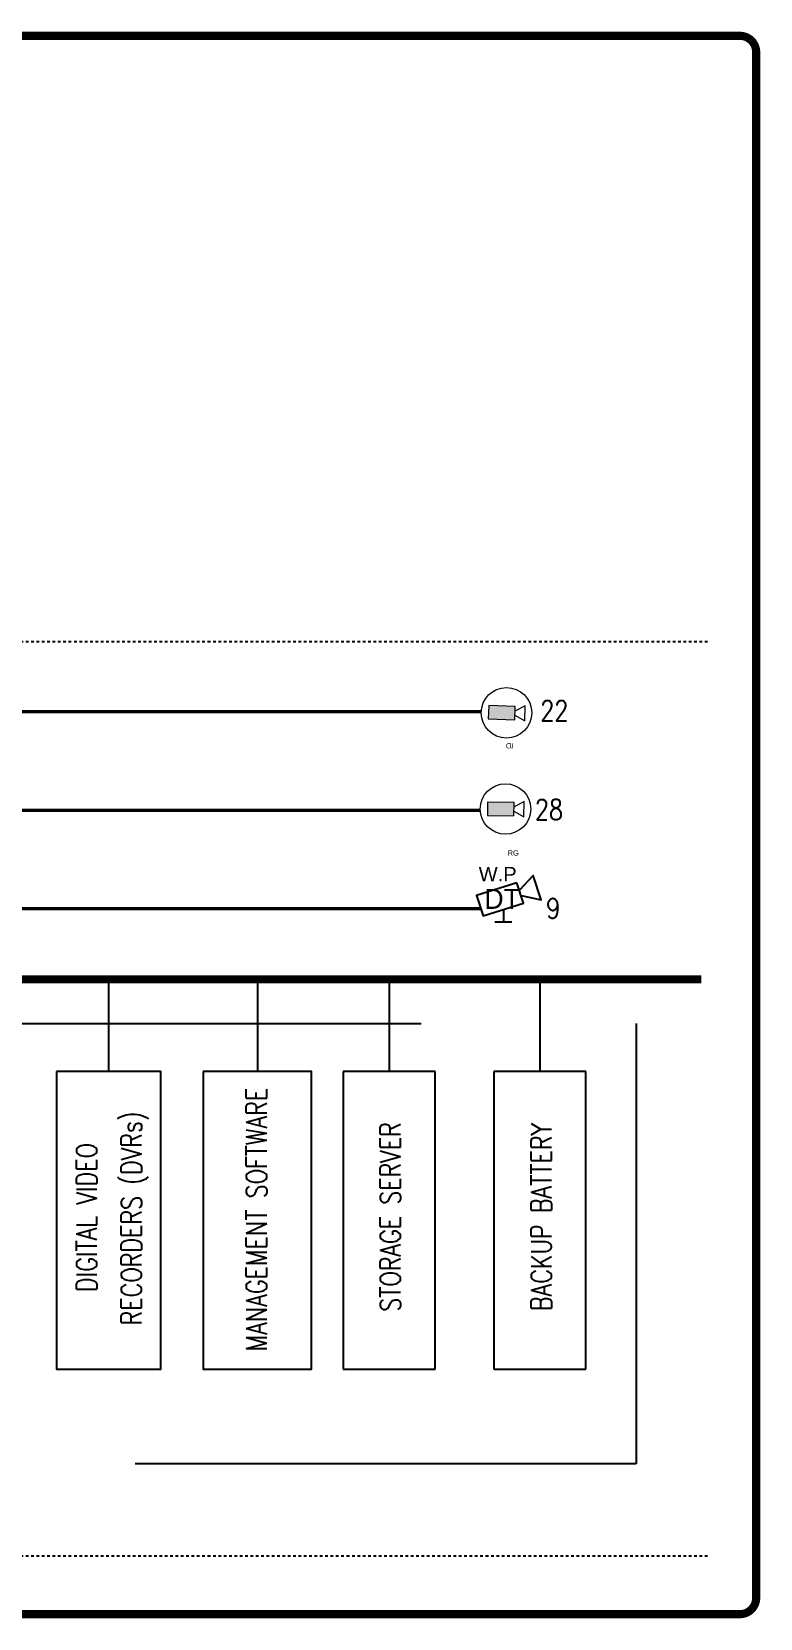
# Model space of a CAD drawing. Extents: x -15 to 263, y 300 to 484.
# Drawn here: x 235.9 to 263.2, y 306.8 to 366.2 of the extents above; entities that cross this region are included whole.
import ezdxf
from ezdxf.enums import TextEntityAlignment as Align

# ---------------------------------------------------------------- set-up
doc = ezdxf.new("R2010")
doc.units = 0
doc.header["$LTSCALE"] = 0.15
for name, pattern in [('DASHDOT', [1, 0.5, -0.25, 0, -0.25]), ('ELUNF', [0.4, 0.3, -0.1]), ('HIDDEN', [0.375, 0.25, -0.125])]:
    doc.linetypes.add(name, pattern=pattern)
for name, color, linetype in [('CCTV', 4, 'Continuous'), ('E-ANNO-TEXT', 2, 'Continuous'), ('E-DIAG-BUSW', 2, 'Continuous'), ('E-WIRE-N', 31, 'DASHDOT'), ('E_POWR_ZONE', 22, 'Continuous'), ('ELG2U', 1, 'ELUNF'), ('LEVEL', 8, 'HIDDEN')]:
    doc.layers.add(name, color=color, linetype=linetype)
for name, color, linetype, lineweight in [('E-LT-CKT-NM', 7, 'Continuous', 30), ('T-ANNO-TEXT', 3, 'Continuous', 35), ('T-CCTV', 7, 'Continuous', 0)]:
    doc.layers.add(name, color=color, linetype=linetype, lineweight=lineweight)
doc.styles.add('Arial_3', font='arial.ttf', dxfattribs={"height": 2.345885})
doc.styles.add('ELEC', font='romans.shx')
doc.styles.add('ROMANS', font='ROMANS.shx', dxfattribs={"width": 0.8})
doc.styles.add('SDC-TEXT-ARB', font='sdc-arb.shx')

# ---------------------------------------------------------------- blocks, each defined once
blk = doc.blocks.new('LEGEND_dwg_CCTV DOME-1155345-TELECOMMUNICATION LEGEND_ GENERAL NOTES _SYMBOLS _ ABBREVIATIONS')
at = {"layer": 'T-CCTV'}
blk.add_hatch(color=256, dxfattribs=at).paths.add_polyline_path([(255, -95), (-120, -95), (-120, 95), (255, 95)], flags=0)
at = {"layer": 'T-CCTV', "flags": 128}
for points in [[(-120, 28), (-262, 108), (-262, -108), (-120, -28)], [(255, -95), (255, 95), (-120, 95), (-120, -95), (255, -95)]]:
    blk.add_lwpolyline(points, dxfattribs=at)
at = {"layer": 'T-CCTV'}
blk.add_circle((0, 0), 358, dxfattribs=at)
blk = doc.blocks.new('ID CAMERA')
at = {"layer": 'CCTV', "color": 6, "xscale": 1.150579243575653, "yscale": 1.150579243575653, "zscale": 1.150579243575653}
blk.add_blockref('LEGEND_dwg_CCTV DOME-1155345-TELECOMMUNICATION LEGEND_ GENERAL NOTES _SYMBOLS _ ABBREVIATIONS', (-412, 0), dxfattribs=at)
at = {"layer": 'E-LT-CKT-NM', "color": 1, "style": 'SDC-TEXT-ARB'}
blk.add_attdef('ID', (-539, 492), '', height=326, dxfattribs=at)
blk = doc.blocks.new('RG CAMERA')
at = {"layer": 'CCTV', "xscale": 1.150579243575653, "yscale": 1.150579243575653, "zscale": 1.150579243575653}
blk.add_blockref('LEGEND_dwg_CCTV DOME-1155345-TELECOMMUNICATION LEGEND_ GENERAL NOTES _SYMBOLS _ ABBREVIATIONS', (101765, 50919), dxfattribs=at)
at = {"layer": 'E-LT-CKT-NM', "style": 'SDC-TEXT-ARB'}
blk.add_attdef('RG', (101447, 51364), '', height=326, dxfattribs=at)
blk = doc.blocks.new('f15')
at = {"layer": 'CCTV'}
for p, q in [((94306, 47899), (94306, 47691)), ((94444, 47691), (94167, 47691))]:
    blk.add_line(p, q, dxfattribs=at)
at = {"layer": 'CCTV', "flags": 128}
blk.add_lwpolyline([(94595, 48127), (94921, 48059), (94794, 48457), (94567, 48213)], dxfattribs=at)
blk.add_lwpolyline([(94528, 48337), (93870, 48127), (93977, 47794), (94634, 48004)], close=True, dxfattribs=at)
at = {"layer": 'CCTV', "color": 7, "lineweight": 15, "insert": (93904, 48594), "char_height": 234.6, "width": 600.71, "attachment_point": 1, "line_spacing_factor": 0.941778, "style": 'Arial_3'}
blk.add_mtext('W.P', dxfattribs=at)
at = {"layer": 'E-LT-CKT-NM', "style": 'SDC-TEXT-ARB'}
blk.add_attdef('DT', (93995, 47910), '', height=326, dxfattribs=at)

msp = doc.modelspace()

# ---------------------------------------------------------------- linework, layer by layer
at = {"layer": 'E-DIAG-BUSW', "color": 1, "linetype": 'HIDDEN', "ltscale": 1000}
for points, const_width in [([(252.733, 340.74), (227.247, 340.74), (227.247, 330.725)], 0.122), ([(252.733, 337.055), (227.997, 337.055), (227.997, 330.725)], 0.122), ([(252.733, 333.369), (228.747, 333.369), (228.747, 330.725)], 0.122), ([(199.743, 330.725), (260.995, 330.725)], 0.305)]:
    msp.add_lwpolyline(points, dxfattribs=dict(at, const_width=const_width))
at = {"layer": 'E-WIRE-N', "linetype": 'Continuous'}
for p, q in [((238.817, 330.725), (238.817, 327.283)), ((244.385, 330.725), (244.385, 327.283)), ((249.307, 330.725), (249.307, 327.283)), ((254.95, 330.725), (254.95, 327.283))]:
    msp.add_line(p, q, dxfattribs=at)
at = {"layer": 'E_POWR_ZONE', "color": 22, "linetype": 'DASHDOT', "ltscale": 10, "const_width": 0.305}
msp.add_lwpolyline([(198.069, 366.036), (262.43, 366.036, -0.414214), (263.041, 365.426), (263.041, 307.578, -0.414214), (262.43, 306.968), (198.069, 306.968, -0.414214), (197.458, 307.578), (197.458, 365.426, -0.414214)], format="xyb", close=True, dxfattribs=at)
at = {"layer": 'ELG2U', "color": 3, "linetype": 'HIDDEN', "ltscale": 500}
msp.add_lwpolyline([(203.638, 329.076), (258.553, 329.076), (258.553, 312.594), (203.638, 312.594)], close=True, dxfattribs=at)
at = {"layer": 'ELG2U', "color": 4, "linetype": 'ByBlock', "ltscale": 2000}
for points in [[(236.865, 327.283), (236.865, 316.141), (240.768, 316.141), (240.768, 327.283)], [(242.359, 327.283), (242.359, 316.141), (246.411, 316.141), (246.411, 327.283)]]:
    msp.add_lwpolyline(points, close=True, dxfattribs=at)
at = {"layer": 'ELG2U', "color": 4, "linetype": 'HIDDEN', "ltscale": 2000}
for points in [[(247.586, 327.283), (247.586, 316.141), (251.027, 316.141), (251.027, 327.283)], [(253.23, 327.283), (253.23, 316.141), (256.67, 316.141), (256.67, 327.283)]]:
    msp.add_lwpolyline(points, close=True, dxfattribs=at)
at = {"layer": 'LEVEL', "linetype": 'HIDDEN'}
for p, q in [((198.921, 343.374), (261.321, 343.374)), ((198.921, 309.154), (261.321, 309.154))]:
    msp.add_line(p, q, dxfattribs=at)

# ---------------------------------------------------------------- block references
at = {"layer": 'E-LT-CKT-NM'}
ref = msp.add_blockref('ID CAMERA', (252.755, 340.731), dxfattribs=dict(at, xscale=0.002293688199744828, yscale=0.002293688199744828, zscale=0.002293688199744828, rotation=178.1963103899564))
ref.add_attrib('ID', 'ID', (253.956, 339.563), dxfattribs={"color": 1, "height": 0.2, "rotation": 178.19631, "style": 'SDC-TEXT-ARB'})
ref = msp.add_blockref('RG CAMERA', (488.276, 451.471), dxfattribs=dict(at, xscale=0.002293688199744828, yscale=0.002293688199744828, zscale=0.002293688199744828, rotation=179.4070885415509))
ref.add_attrib('RG', 'RG', (253.746, 335.356), dxfattribs={"height": 0.2, "style": 'SDC-TEXT-ARB'})
at = {"layer": 'E-LT-CKT-NM', "xscale": 0.002293688199744828, "yscale": 0.002293688199744828, "zscale": 0.002293688199744828}
msp.add_blockref('f15', (37.275, 223.473), dxfattribs=at).add_auto_attribs({'DT': 'DT'})

# ---------------------------------------------------------------- texts
at = {"layer": 'E-ANNO-TEXT', "color": 3, "style": 'ELEC', "width": 0.8}
for s, p in [('MANAGEMENT SOFTWARE', (244.348, 321.735)), ('RECORDERS (DVRs)', (239.725, 321.785)), ('STORAGE SERVER', (249.356, 321.835)), ('BACKUP BATTERY', (254.999, 321.835)), ('DIGITAL VIDEO', (237.992, 321.814))]:
    msp.add_text(s, height=0.76344, rotation=90, dxfattribs=at).set_placement(p, align=Align.MIDDLE)
at = {"layer": 'T-ANNO-TEXT', "style": 'ROMANS', "width": 0.8}
for s, height, p in [('22', 0.7634, (255.494, 340.398)), ('28', 0.7634, (255.287, 336.697)), ('9', 0.763, (255.447, 333.001))]:
    msp.add_text(s, height=height, dxfattribs=at).set_placement(p, align=Align.CENTER)

doc.saveas('drawing.dxf')
